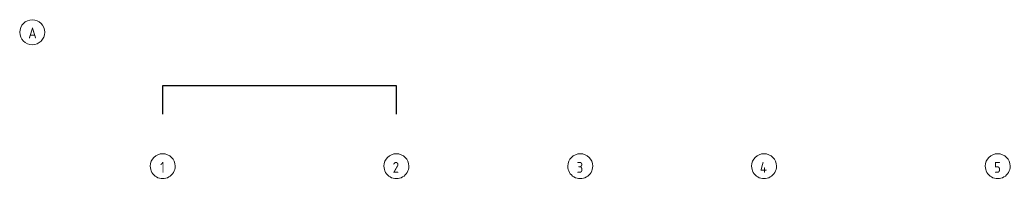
# Model space of a CAD drawing. Header units: millimetres. Extents: x -584918 to 2941280, y 3000189 to 4229862.
# Drawn here: x -474343 to -442556, y 3836495 to 3841610 of the extents above; entities that cross this region are included whole.
import ezdxf

# ---------------------------------------------------------------- set-up
doc = ezdxf.new("R2010")
doc.units = ezdxf.units.MM
doc.layers.get('Defpoints').update_dxf_attribs({"lineweight": 0})
doc.layers.add('Оси', color=7, linetype='Continuous', lineweight=0)
doc.styles.add('GOST Common', font='', dxfattribs={"width": 0.9, "height": 700})
doc.styles.get("Standard").update_dxf_attribs({"font": 'arial.ttf'})
doc.styles.get('GOST Common').set_extended_font_data('GOST Common')
doc.dimstyles.new('ISO-25', dxfattribs={"dimtxt": 2.5, "dimasz": 2.5, "dimexe": 1.25, "dimexo": 0.625, "dimtad": 1, "dimtxsty": 'Standard', "dimcen": 2.5, "dimadec": 0, "dimazin": 0, "dimtfac": 1, "dimtmove": 0, "dimatfit": 3, "dimfxl": 1, "dimarcsym": 0})

# ---------------------------------------------------------------- blocks, each defined once
blk = doc.blocks.new('Ось сетки - Круг_Ø8 мм-6577-АР Этаж 02')
at = {"layer": 'Оси'}
for start, end in [(360, 180), (180, 360)]:
    blk.add_arc((0, 0), 4, start, end, dxfattribs=at)
blk = doc.blocks.new('*D1170')
at = {"color": 0, "lineweight": -2, "transparency": 16777216}
for p, q in [((-469756, 3838580), (-469756, 3839501)), ((-469754, 3839499), (-462259, 3839499)), ((-462256, 3838580), (-462256, 3839501))]:
    blk.add_line(p, q, dxfattribs=at)
at = {"color": 0, "transparency": 16777216}
for points in [[(-469754, 3839500), (-469754, 3839499), (-469756, 3839499)], [(-462259, 3839500), (-462259, 3839499), (-462256, 3839499)]]:
    blk.add_solid(points, dxfattribs=at)
at = {"layer": 'Defpoints', "color": 0, "transparency": 16777216}
for p in [(-462256, 3839499), (-469756, 3838579), (-462256, 3838579)]:
    blk.add_point(p, dxfattribs=at)
at = {"color": 0, "transparency": 16777216, "insert": (-466006, 3839501), "char_height": 2.5, "attachment_point": 5}
blk.add_mtext('7500', dxfattribs=at)

msp = doc.modelspace()

# ---------------------------------------------------------------- block references
at = {"layer": 'Оси', "xscale": 99.99999999999993, "yscale": 99.99999999999993, "zscale": 99.99999999999993}
for p, rotation in [((-473942.973, 3841209.598), 269.9999999999994), ((-469756.082, 3836912.406), 180), ((-462256.082, 3836912.406), 180), ((-456356.082, 3836912.406), 180), ((-450456.082, 3836912.406), 180), ((-442956.082, 3836912.406), 180)]:
    msp.add_blockref('Ось сетки - Круг_Ø8 мм-6577-АР Этаж 02', p, dxfattribs=dict(at, rotation=rotation))

# ---------------------------------------------------------------- texts
at = {"layer": 'Оси', "char_height": 350, "attachment_point": 1, "style": 'GOST Common'}
for s, insert, width in [('\\fGOST Common|b0|i0|c204|p34|;\\W.9;А', (-474071.146, 3841362.185), 346.329), ('\\fGOST Common|b0|i0|c204|p34|;\\W.9;1', (-469838.952, 3837049.685), 187.59487), ('\\fGOST Common|b0|i0|c204|p34|;\\W.9;2', (-462374.502, 3837049.685), 274.17712), ('\\fGOST Common|b0|i0|c204|p34|;\\W.9;3', (-456471.802, 3837049.685), 266.96194), ('\\fGOST Common|b0|i0|c204|p34|;\\W.9;4', (-450589.352, 3837049.685), 310.25306), ('\\fGOST Common|b0|i0|c204|p34|;\\W.9;5', (-443074.502, 3837049.685), 274.17712)]:
    msp.add_mtext(s, dxfattribs=dict(at, insert=insert, width=width))

# ---------------------------------------------------------------- dimensions: what is measured, and where the dimension line sits
dim = msp.add_aligned_dim(p1=(-469756.082, 3838579.044), p2=(-462256.082, 3838579.044), distance=920.384, dimstyle='ISO-25')
dim.commit()
dim.dimension.update_dxf_attribs({"geometry": '*D1170', "text_midpoint": (-466006.082, 3839501.33)})

doc.saveas('drawing.dxf')
